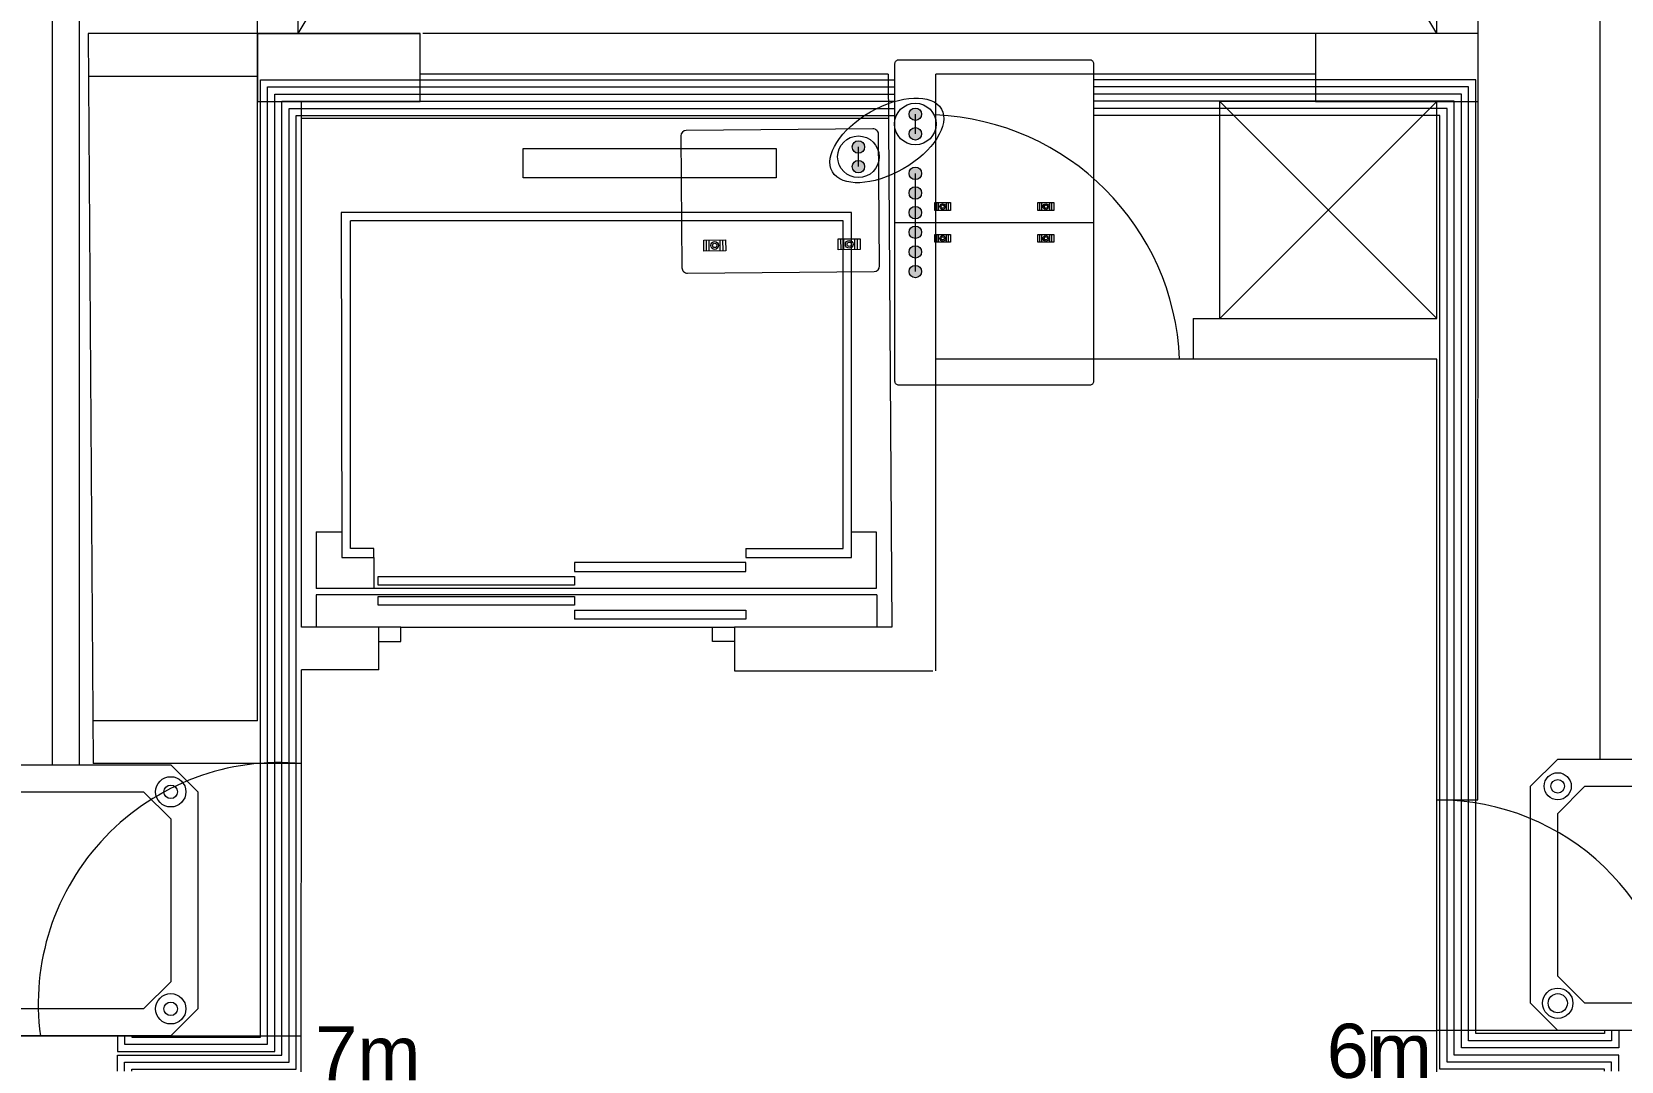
# Model space of a CAD drawing. Header units: metres. Extents: x -2 to 3328848, y -2 to 2725060.
# Drawn here: x 1662934.7 to 1662993.3, y 1364390.3 to 1364428.2 of the extents above; entities that cross this region are included whole.
import ezdxf

# ---------------------------------------------------------------- set-up
doc = ezdxf.new("R2010")
doc.units = ezdxf.units.M
doc.layers.get('0').update_dxf_attribs({"color": 253, "lineweight": 0})
for name, color, linetype, lineweight in [('ascensor', 253, 'Continuous', 0), ('ducto de basura', 253, 'Continuous', 0), ('ICT_EXTERNA', 3, 'Continuous', 0), ('ICT_INTERNA', 170, 'Continuous', 0), ('ICT_SUPERIOR', 30, 'Continuous', 0), ('ICT_TEXTS', 210, 'Continuous', 0), ('ICT_TOMAS', 1, 'Continuous', 0), ('NOFIJO', 253, 'Continuous', 0), ('PUERTAS', 253, 'Continuous', 0)]:
    doc.layers.add(name, color=color, linetype=linetype, lineweight=lineweight)
doc.styles.add('COTA', font='arial.ttf', dxfattribs={"height": 1})

# ---------------------------------------------------------------- blocks, each defined once
blk = doc.blocks.new('RTR')
for p, q in [((-0.75, 0.4), (-0.65, 0.5)), ((-0.65, 0.5), (0.65, 0.5)), ((0.65, 0.5), (0.75, 0.4)), ((-0.75, -0.4), (-0.75, 0.4)), ((-0.65, 0.3), (-0.55, 0.4)), ((-0.55, 0.4), (0.55, 0.4)), ((0.55, 0.4), (0.65, 0.3)), ((0.75, 0.4), (0.75, -0.4)), ((-0.65, -0.3), (-0.65, 0.3)), ((0.65, 0.3), (0.65, -0.3)), ((-0.65, -0.3), (-0.55, -0.4)), ((0.65, -0.3), (0.55, -0.4)), ((-0.75, -0.4), (-0.65, -0.5)), ((0.55, -0.4), (-0.55, -0.4)), ((0.65, -0.5), (0.75, -0.4)), ((0.65, -0.5), (-0.65, -0.5))]:
    blk.add_line(p, q)
for centre, radius in [((-0.65, 0.4), 0.05), ((-0.65, 0.4), 0.025), ((0.65, 0.4), 0.0559), ((0.65, 0.4), 0.025), ((-0.65, -0.4), 0.0559), ((0.65, -0.4), 0.0559), ((-0.65, -0.4), 0.0354), ((0.65, -0.4), 0.025)]:
    blk.add_circle(centre, radius)
blk = doc.blocks.new('Registro secundario')
for p, q in [((3.2, 4), (3.2, 0)), ((2.8, 3.16), (2.96, 3.16)), ((2.8, 3.12), (2.96, 3.12)), ((2.8, 2.96), (2.96, 2.96)), ((2.8, 2.92), (2.96, 2.92)), ((3.44, 3.16), (3.6, 3.16)), ((3.44, 3.12), (3.6, 3.12)), ((3.44, 2.96), (3.6, 2.96)), ((3.44, 2.92), (3.6, 2.92)), ((2.8, 1.08), (2.96, 1.08)), ((2.8, 1.04), (2.96, 1.04)), ((3.44, 1.08), (3.6, 1.08)), ((3.44, 1.04), (3.6, 1.04)), ((2.8, 0.88), (2.96, 0.88)), ((2.8, 0.84), (2.96, 0.84)), ((3.44, 0.88), (3.6, 0.88)), ((3.44, 0.84), (3.6, 0.84))]:
    blk.add_line(p, q)
blk.add_lwpolyline([(0, 4), (6.4, 4, -0.414214), (6.48, 3.92), (6.48, 0.08, -0.414214), (6.4, 0), (0, 0, -0.414214), (-0.08, 0.08), (-0.08, 3.92, -0.414214)], format="xyb", close=True)
for points in [[(2.8, 3.2), (2.96, 3.2), (2.96, 2.88), (2.8, 2.88)], [(3.44, 3.2), (3.6, 3.2), (3.6, 2.88), (3.44, 2.88)], [(2.8, 1.12), (2.96, 1.12), (2.96, 0.8), (2.8, 0.8)], [(3.44, 1.12), (3.6, 1.12), (3.6, 0.8), (3.44, 0.8)]]:
    blk.add_lwpolyline(points, close=True)
for centre, radius in [((2.88, 3.04), 0.0566), ((2.88, 3.04), 0.0324), ((3.52, 3.04), 0.0566), ((3.52, 3.04), 0.0324), ((2.88, 0.96), 0.0566), ((2.88, 0.96), 0.0324), ((3.52, 0.96), 0.0566), ((3.52, 0.96), 0.0324)]:
    blk.add_circle(centre, radius)
blk = doc.blocks.new('Registro enlace')
for p, q in [((0, 1.75), (0, 0.05)), ((1.25, 1.8), (0.05, 1.8)), ((1.3, 0.05), (1.3, 1.75)), ((0.2, 1.575), (0.3, 1.575)), ((0.2, 1.55), (0.3, 1.55)), ((0.2, 1.45), (0.3, 1.45)), ((0.2, 1.425), (0.3, 1.425)), ((0.2, 0.35), (0.3, 0.35)), ((0.2, 0.325), (0.3, 0.325)), ((0.2, 0.225), (0.3, 0.225)), ((0.2, 0.2), (0.3, 0.2)), ((0.05, 0), (1.25, 0))]:
    blk.add_line(p, q)
for points in [[(0.2, 1.6), (0.3, 1.6), (0.3, 1.4), (0.2, 1.4)], [(0.2, 0.375), (0.3, 0.375), (0.3, 0.175), (0.2, 0.175)]]:
    blk.add_lwpolyline(points, close=True)
for centre, radius in [((0.25, 1.5), 0.0354), ((0.25, 1.5), 0.0202), ((0.25, 0.275), 0.0354), ((0.25, 0.275), 0.0202)]:
    blk.add_circle(centre, radius)
for centre, start, end in [((0.05, 1.75), 90, 180), ((1.25, 1.75), 0, 90), ((0.05, 0.05), 180, 270), ((1.25, 0.05), 270, 0)]:
    blk.add_arc(centre, 0.05, start, end)

msp = doc.modelspace()

# ---------------------------------------------------------------- hatches: boundary and pattern name
at = {"layer": 'ICT_EXTERNA', "ltscale": 0.015}
h = msp.add_hatch(color=256, dxfattribs=at)
h.dxf.hatch_style = 1
h.paths.add_polyline_path([(1662967.272, 1364419.605, 1), (1662967.272, 1364419.147, 1)])
h.paths.add_polyline_path([(1662967.272, 1364420.329, 1), (1662967.272, 1364419.872, 1)])
h.paths.add_polyline_path([(1662967.272, 1364420.596, 1), (1662967.272, 1364421.054, 1)])
h.paths.add_polyline_path([(1662967.272, 1364421.778, 1), (1662967.272, 1364421.32, 1)])
h.paths.add_polyline_path([(1662967.272, 1364422.045, 1), (1662967.272, 1364422.502, 1)])
h.paths.add_polyline_path([(1662967.272, 1364422.769, 1), (1662967.272, 1364423.227, 1)])
at = {"layer": 'ICT_SUPERIOR'}
h = msp.add_hatch(color=256, dxfattribs=at)
h.dxf.hatch_style = 1
h.paths.add_polyline_path([(1662967.501, 1364425.178, 1), (1662967.043, 1364425.178, 1)])
h.paths.add_polyline_path([(1662967.043, 1364424.454, 1), (1662967.501, 1364424.454, 1)])
h = msp.add_hatch(color=256, dxfattribs=at)
h.dxf.hatch_style = 1
h.paths.add_polyline_path([(1662965.402, 1364423.97, 1), (1662964.944, 1364423.97, 1)])
h.paths.add_polyline_path([(1662964.944, 1364423.246, 1), (1662965.402, 1364423.246, 1)])

# ---------------------------------------------------------------- linework, layer by layer
for p, q in [((1662988.011, 1364399.9), (1662988.02, 1364500.65)), ((1662944.522, 1364428.15), (1662944.522, 1364498.15)), ((1662986.501, 1364428.15), (1662986.501, 1364498.15)), ((1662943.022, 1364428.15), (1662943.022, 1364442.866)), ((1662943.022, 1364402.816), (1662943.022, 1364428.15)), ((1662943.022, 1364428.15), (1662949.022, 1364428.15)), ((1662986.501, 1364417.65), (1662986.501, 1364425.65)), ((1662968.022, 1364404.65), (1662968.022, 1364416.15)), ((1662944.614, 1364376.15), (1662944.642, 1364404.692)), ((1662960.605, 1364404.65), (1662967.922, 1364404.65)), ((1662986.507, 1364399.9), (1662988.013, 1364399.9)), ((1662926.968, 1364391.194), (1662944.632, 1364391.194)), ((1662984.097, 1364389.9), (1662984.097, 1364391.4)), ((1662984.097, 1364391.4), (1662986.501, 1364391.4))]:
    msp.add_line(p, q)
at = {"ltscale": 0.02}
for p, q in [((1662986.501, 1364428.15), (1662944.522, 1364498.15)), ((1662944.522, 1364428.15), (1662986.501, 1364498.15)), ((1662936.778, 1364428.15), (1662936.968, 1364401.236)), ((1662943.022, 1364428.15), (1662936.778, 1364428.15)), ((1662967.022, 1364428.15), (1662949.122, 1364428.15)), ((1662988.022, 1364428.15), (1662967.022, 1364428.15)), ((1662943.022, 1364426.57), (1662936.789, 1364426.57)), ((1662966.275, 1364426.65), (1662949.022, 1364426.65)), ((1662966.275, 1364426.65), (1662949.022, 1364426.65)), ((1662966.275, 1364426.65), (1662966.4, 1364406.271)), ((1662968.022, 1364404.65), (1662968.022, 1364426.65)), ((1662968.522, 1364426.65), (1662968.022, 1364426.65)), ((1662982.022, 1364426.65), (1662968.522, 1364426.65)), ((1662988.022, 1364426.65), (1662988.013, 1364426.65)), ((1662944.644, 1364406.271), (1662944.644, 1364425.65)), ((1662986.501, 1364417.65), (1662986.501, 1364425.65)), ((1662977.514, 1364417.65), (1662986.501, 1364417.65)), ((1662977.514, 1364417.65), (1662977.514, 1364416.15)), ((1662986.501, 1364416.15), (1662968.022, 1364416.15)), ((1662986.501, 1364355.65), (1662986.501, 1364416.15)), ((1662947.497, 1364406.271), (1662944.644, 1364406.271)), ((1662947.497, 1364404.691), (1662947.497, 1364406.271)), ((1662966.4, 1364406.271), (1662960.605, 1364406.271)), ((1662960.605, 1364406.271), (1662960.605, 1364404.65)), ((1662947.497, 1364404.691), (1662944.642, 1364404.691)), ((1662943.022, 1364402.816), (1662936.968, 1364402.816)), ((1662943.022, 1364401.236), (1662936.968, 1364401.236)), ((1663056.735, 1364391.4), (1662986.501, 1364391.4))]:
    msp.add_line(p, q, dxfattribs=at)
at = {"ltscale": 0.015}
msp.add_line((1662944.639, 1364401.236), (1662943.022, 1364401.236), dxfattribs=at)
at = {"layer": 'ascensor', "ltscale": 0.02}
for p, q in [((1662944.644, 1364425.028), (1662966.285, 1364425.028)), ((1662952.816, 1364422.832), (1662952.816, 1364423.913)), ((1662952.816, 1364423.913), (1662962.147, 1364423.913)), ((1662962.147, 1364423.913), (1662962.147, 1364422.832)), ((1662962.147, 1364422.832), (1662952.816, 1364422.832)), ((1662964.914, 1364421.551), (1662946.107, 1364421.551)), ((1662946.107, 1364421.551), (1662946.13, 1364408.838)), ((1662964.914, 1364408.838), (1662964.914, 1364421.551)), ((1662964.614, 1364421.251), (1662946.454, 1364421.251)), ((1662946.454, 1364409.162), (1662946.454, 1364421.251)), ((1662964.614, 1364409.162), (1662964.614, 1364421.251)), ((1662945.179, 1364409.782), (1662946.13, 1364409.782)), ((1662945.179, 1364409.782), (1662945.179, 1364407.685)), ((1662964.914, 1364409.782), (1662965.829, 1364409.782)), ((1662965.829, 1364409.782), (1662965.829, 1364407.685)), ((1662947.311, 1364409.162), (1662946.454, 1364409.162)), ((1662947.311, 1364408.838), (1662947.311, 1364409.162)), ((1662961.022, 1364409.162), (1662961.022, 1364408.838)), ((1662961.022, 1364409.162), (1662964.614, 1364409.162)), ((1662946.13, 1364408.838), (1662947.311, 1364408.838)), ((1662947.311, 1364408.838), (1662947.311, 1364407.685)), ((1662961.022, 1364408.645), (1662954.708, 1364408.645)), ((1662954.708, 1364408.645), (1662954.708, 1364408.321)), ((1662961.022, 1364408.838), (1662964.914, 1364408.838)), ((1662961.022, 1364408.321), (1662961.022, 1364408.645)), ((1662947.468, 1364407.809), (1662947.468, 1364408.134)), ((1662947.468, 1364408.134), (1662954.708, 1364408.134)), ((1662954.708, 1364408.321), (1662961.022, 1364408.321)), ((1662954.708, 1364408.134), (1662954.708, 1364407.809)), ((1662965.829, 1364407.685), (1662945.179, 1364407.685)), ((1662965.847, 1364407.461), (1662945.179, 1364407.461)), ((1662945.179, 1364407.461), (1662945.179, 1364407.461)), ((1662945.179, 1364407.461), (1662945.179, 1364406.271)), ((1662954.708, 1364407.809), (1662947.468, 1364407.809)), ((1662947.468, 1364407.076), (1662947.468, 1364407.4)), ((1662947.468, 1364407.4), (1662954.708, 1364407.4)), ((1662954.708, 1364407.4), (1662954.708, 1364407.076)), ((1662965.847, 1364407.461), (1662965.847, 1364406.271)), ((1662954.708, 1364407.076), (1662947.468, 1364407.076)), ((1662954.708, 1364406.889), (1662961.022, 1364406.889)), ((1662954.708, 1364406.889), (1662954.708, 1364406.565)), ((1662961.022, 1364406.889), (1662961.022, 1364406.565)), ((1662948.308, 1364406.271), (1662947.497, 1364406.271)), ((1662948.308, 1364405.731), (1662948.308, 1364406.271)), ((1662948.308, 1364406.271), (1662960.605, 1364406.271)), ((1662961.022, 1364406.565), (1662954.708, 1364406.565)), ((1662959.794, 1364405.731), (1662959.794, 1364406.271)), ((1662959.794, 1364406.271), (1662960.605, 1364406.271)), ((1662947.497, 1364405.731), (1662948.308, 1364405.731)), ((1662960.605, 1364405.731), (1662959.794, 1364405.731))]:
    msp.add_line(p, q, dxfattribs=at)
at = {"layer": 'ducto de basura', "ltscale": 0.02}
for p, q in [((1662978.501, 1364417.65), (1662986.501, 1364425.65)), ((1662986.501, 1364417.65), (1662978.501, 1364425.65)), ((1662978.501, 1364417.65), (1662978.501, 1364425.65)), ((1662982.022, 1364425.65), (1662978.501, 1364425.65))]:
    msp.add_line(p, q, dxfattribs=at)
at = {"layer": 'ICT_EXTERNA', "ltscale": 0.015}
msp.add_line((1662967.272, 1364419.376), (1662967.272, 1364422.998), dxfattribs=at)
for centre in [(1662967.272, 1364422.998), (1662967.272, 1364422.274), (1662967.272, 1364421.549), (1662967.272, 1364420.825), (1662967.272, 1364420.1), (1662967.272, 1364419.376)]:
    msp.add_circle(centre, 0.229, dxfattribs=at)
at = {"layer": 'ICT_INTERNA', "ltscale": 0.015}
for points in [[(1662938.121, 1364391.194), (1662938.121, 1364390.888), (1662943.395, 1364390.888), (1662943.395, 1364426.184), (1662966.522, 1364426.184)], [(1662938.384, 1364391.194), (1662938.384, 1364391.15), (1662943.131, 1364391.15), (1662943.131, 1364426.447), (1662966.522, 1364426.447)], [(1662992.676, 1364391.4), (1662992.676, 1364391.281), (1662987.929, 1364391.281), (1662987.929, 1364426.447), (1662973.841, 1364426.447)], [(1662992.939, 1364391.4), (1662992.939, 1364391.018), (1662987.665, 1364391.018), (1662987.665, 1364426.184), (1662973.841, 1364426.184)], [(1662937.857, 1364391.194), (1662937.857, 1364390.624), (1662943.658, 1364390.624), (1662943.658, 1364425.92), (1662966.522, 1364425.92)], [(1662937.857, 1364389.9), (1662937.857, 1364390.49), (1662943.921, 1364390.49), (1662943.921, 1364425.657), (1662966.522, 1364425.657)], [(1662993.203, 1364391.4), (1662993.203, 1364390.754), (1662987.402, 1364390.754), (1662987.402, 1364425.92), (1662973.841, 1364425.92)], [(1662993.203, 1364389.899), (1662993.203, 1364390.49), (1662987.139, 1364390.49), (1662987.139, 1364425.657), (1662973.841, 1364425.657)], [(1662938.121, 1364389.9), (1662938.121, 1364390.226), (1662944.185, 1364390.226), (1662944.185, 1364425.394), (1662966.522, 1364425.394)], [(1662938.384, 1364389.9), (1662938.384, 1364389.964), (1662944.448, 1364389.964), (1662944.448, 1364425.13), (1662966.522, 1364425.13)], [(1662992.939, 1364389.9), (1662992.939, 1364390.226), (1662986.875, 1364390.226), (1662986.875, 1364425.394), (1662973.841, 1364425.394)], [(1662992.676, 1364389.9), (1662992.676, 1364389.964), (1662986.612, 1364389.964), (1662986.612, 1364425.13), (1662973.841, 1364425.13)]]:
    msp.add_lwpolyline(points, dxfattribs=at)
at = {"layer": 'ICT_SUPERIOR'}
for p, q in [((1662967.272, 1364424.454), (1662967.272, 1364425.18)), ((1662965.173, 1364423.246), (1662965.173, 1364423.972))]:
    msp.add_line(p, q, dxfattribs=at)
at = {"layer": 'ICT_SUPERIOR', "ltscale": 0.015}
for centre in [(1662967.272, 1364425.178), (1662967.272, 1364424.454), (1662965.173, 1364423.97), (1662965.173, 1364423.246)]:
    msp.add_circle(centre, 0.229, dxfattribs=at)
at = {"layer": 'ICT_TEXTS'}
for centre in [(1662967.272, 1364424.817), (1662965.173, 1364423.609)]:
    msp.add_circle(centre, 0.767, dxfattribs=at)
msp.add_ellipse((1662966.222, 1364424.213), major_axis=(2.009, 1.156), ratio=0.5225, dxfattribs=at)
at = {"layer": 'ICT_TOMAS'}
for points in [[(1662992.516, 1364401.4), (1662992.516, 1364495.967), (1662998.967, 1364495.967)], [(1662935.465, 1364401.213), (1662935.465, 1364443.07), (1662911.396, 1364443.07), (1662911.396, 1364478.918), (1662912.606, 1364478.918)], [(1662936.465, 1364401.213), (1662936.465, 1364443.704), (1662912.263, 1364443.704), (1662912.263, 1364473.035), (1662912.598, 1364473.035)]]:
    msp.add_lwpolyline(points, dxfattribs=at)
at = {"layer": 'NOFIJO', "ltscale": 0.02}
for points in [[(1662949.022, 1364425.65), (1662949.022, 1364428.15), (1662943.022, 1364428.15), (1662943.022, 1364425.65)], [(1662949.022, 1364425.65), (1662949.022, 1364428.15), (1662943.022, 1364428.15), (1662943.022, 1364425.65)], [(1662988.022, 1364425.65), (1662988.022, 1364428.15), (1662982.022, 1364428.15), (1662982.022, 1364425.65)]]:
    msp.add_lwpolyline(points, close=True, dxfattribs=at)
msp.add_lwpolyline([(1662988.012, 1364425.65), (1662988.022, 1364425.65), (1662988.022, 1364428.15), (1662982.022, 1364428.15), (1662982.022, 1364425.65), (1662986.501, 1364425.65)], dxfattribs=at)
at = {"layer": 'PUERTAS', "ltscale": 0.02}
msp.add_arc((1662967.619, 1364415.754), 9.404, 2.40966, 87.54108, dxfattribs=at)
at = {"layer": 'PUERTAS'}
for centre, radius, start, end in [((1662943.835, 1364392.375), 8.897, 84.75749, 187.6307), ((1662986.501, 1364390.986), 8.914, 2.66035, 89.95635)]:
    msp.add_arc(centre, radius, start, end, dxfattribs=at)

# ---------------------------------------------------------------- block references
at = {"layer": 'ICT_EXTERNA', "xscale": 1.829845896884216, "yscale": 1.829845896884216, "zscale": 1.829845896884216, "rotation": 90}
msp.add_blockref('Registro secundario', (1662973.841, 1364415.331), dxfattribs=at)
at = {"layer": 'ICT_INTERNA', "xscale": 10, "yscale": 10, "zscale": 10}
for p in [(1662933.324, 1364396.194), (1662997.453, 1364396.4)]:
    msp.add_blockref('RTR', p, dxfattribs=at)
at = {"layer": 'ICT_SUPERIOR', "xscale": 4.047760368686979, "yscale": 4.047760368686979, "zscale": 4.047760368686979, "rotation": 90.50588998974925}
msp.add_blockref('Registro enlace', (1662965.957, 1364419.381), dxfattribs=at)

# ---------------------------------------------------------------- texts
at = {"layer": 'ICT_INTERNA', "ltscale": 0.015, "char_height": 2, "attachment_point": 1, "style": 'COTA'}
for s, insert in [('\\pxqc;7m', (1662945.186, 1364391.554)), ('\\pxqc;6m', (1662982.471, 1364391.646))]:
    msp.add_mtext_dynamic_manual_height_columns(s, width=3.81057, gutter_width=4, heights=[1.343], dxfattribs=dict(at, insert=insert))

doc.saveas('drawing.dxf')
